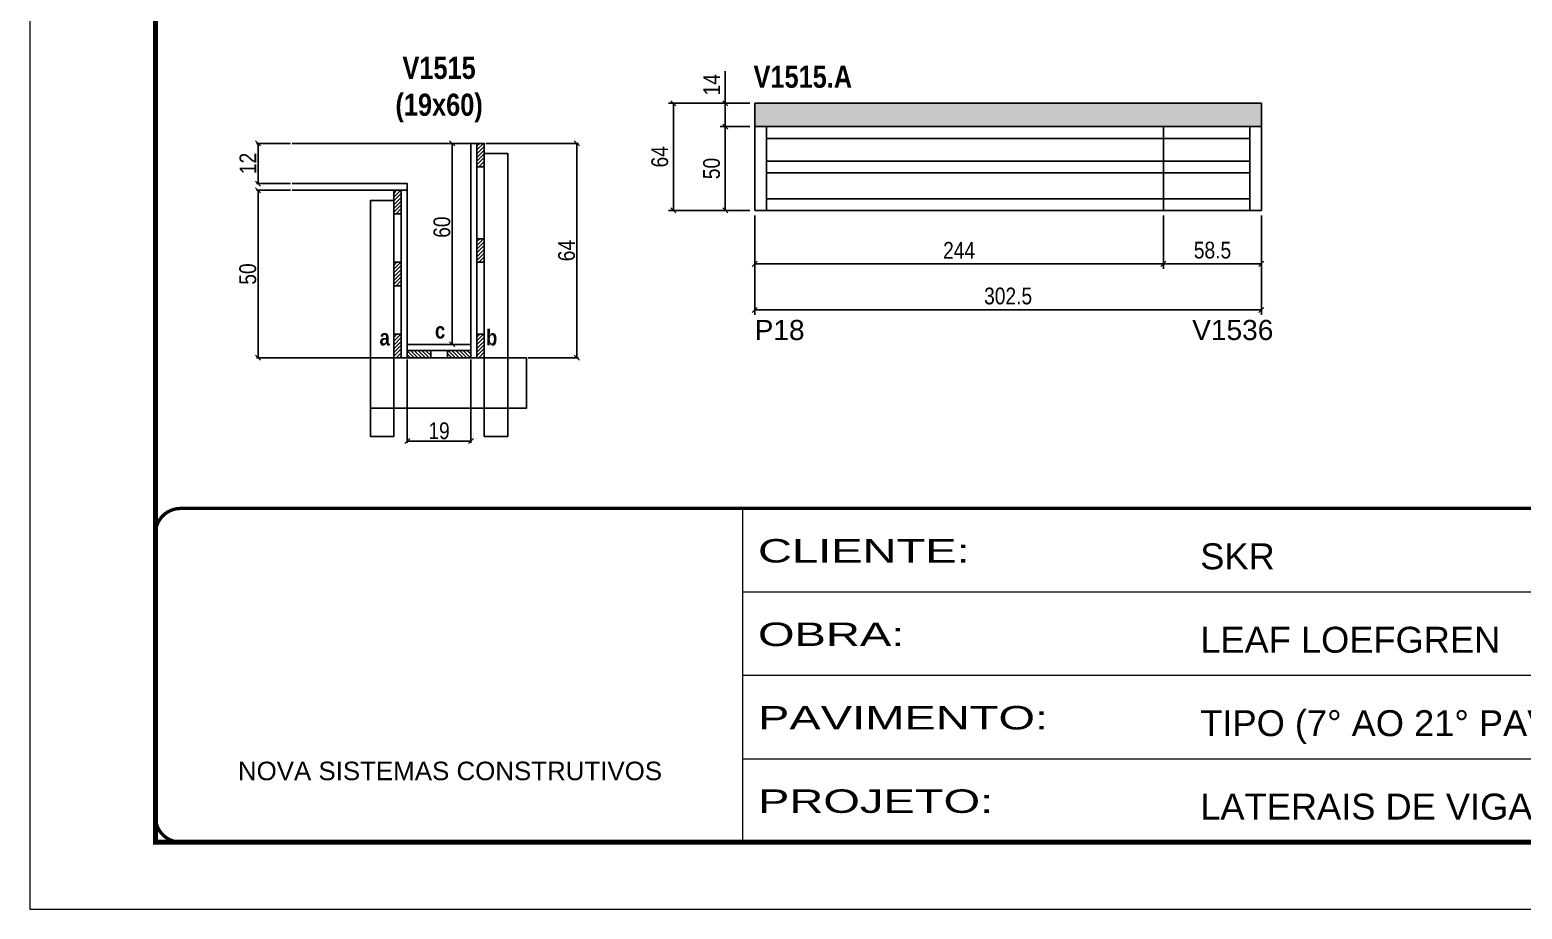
# Model space of a CAD drawing. Extents: x 3309 to 9563, y -2522 to 14608.
# Drawn here: x 8078 to 8969, y 12409 to 12934 of the extents above; entities that cross this region are included whole.
import ezdxf

# ---------------------------------------------------------------- set-up
doc = ezdxf.new("R2010")
doc.units = 0
doc.linetypes.add('CONTINUO', pattern=[0])
doc.linetypes.add('DASHED', pattern=[0.75, 0.5, -0.25])
for name, color, linetype in [('5', 5, 'Continuous'), ('COTA', 241, 'Continuous'), ('detalhes', 4, 'Continuous'), ('NOMENCLATURA', 7, 'Continuous'), ('Painéis', 200, 'Continuous'), ('SARR_2.2x7', 40, 'Continuous'), ('SARR_3.5x7', 81, 'Continuous')]:
    doc.layers.add(name, color=color, linetype=linetype)
for name, color, linetype, lineweight in [('CONCRETO', 251, 'Continuous', 25), ('Folhas', 255, 'Continuous', 9), ('SARRAFO DE PRESSAO', 251, 'DASHED', 9)]:
    doc.layers.add(name, color=color, linetype=linetype, lineweight=lineweight)
doc.styles.add('ARIAL', font='arial.ttf')
doc.styles.add('COTA TECNICA', font='techl___.ttf', dxfattribs={"height": 10})
doc.styles.add('COTA TECNICA 2X', font='techl___.ttf', dxfattribs={"height": 10})
doc.styles.get("Standard").update_dxf_attribs({"font": 'arial.ttf'})
doc.styles.add('TECNICA', font='techb___.ttf', dxfattribs={"height": 10})
doc.styles.add('Tecnologia', font='')
doc.styles.get('Tecnologia').set_extended_font_data('Forgotten Futurist')
doc.dimstyles.new('PAINEL', dxfattribs={"dimtxt": 10, "dimasz": 3, "dimexe": 3, "dimexo": 3, "dimgap": 3, "dimtad": 1, "dimdec": 1, "dimzin": 12, "dimdsep": 46, "dimtxsty": 'COTA TECNICA', "dimblk1": 'OBLIQUE', "dimblk2": 'OBLIQUE', "dimsah": 1, "dimcen": 0.9, "dimclrd": 4, "dimclre": 4, "dimclrt": 240, "dimadec": 1, "dimazin": 3, "dimtfac": 1, "dimtdec": 1, "dimtmove": 0, "dimatfit": 3, "dimfxl": 1, "dimtolj": 1, "dimtzin": 12, "dimarcsym": 0})
doc.dimstyles.new('SECAO', dxfattribs={"dimscale": 0.333333, "dimtxt": 5, "dimasz": 9, "dimexe": 3, "dimexo": 3, "dimgap": 3, "dimtad": 1, "dimdec": 1, "dimlfac": 0.5, "dimzin": 12, "dimdsep": 46, "dimtxsty": 'COTA TECNICA 2X', "dimblk1": 'OBLIQUE', "dimblk2": 'OBLIQUE', "dimsah": 1, "dimcen": 0.9, "dimclrd": 4, "dimclre": 4, "dimclrt": 240, "dimadec": 1, "dimazin": 3, "dimtfac": 1, "dimtdec": 1, "dimtmove": 0, "dimatfit": 3, "dimfxl": 1, "dimtolj": 1, "dimtzin": 12, "dimarcsym": 0})
pattern_1 = [(135, (41538.6903, -110773.6775), (-1.122532015, -1.122532015), [])]
pattern_2 = [(45, (-115217.018, -20483.0465), (-1.122532015, 1.122532015), [])]

# ---------------------------------------------------------------- blocks, each defined once
blk = doc.blocks.new('9999999999')
at = {"color": 30, "linetype": 'CONTINUO'}
for p, q in [((98564.56, 34230.21), (98564.56, 34429.45)), ((98564.56, 34379.64), (99583.98, 34379.64)), ((98564.56, 34329.83), (99487.98, 34329.83)), ((98564.56, 34280.02), (99487.98, 34280.02))]:
    blk.add_line(p, q, dxfattribs=at)
at = {"color": 30, "linetype": 'CONTINUO', "const_width": 2}
blk.add_lwpolyline([(99583.98, 34230.21), (99583.98, 34414.45, 0.414214), (99568.98, 34429.45), (98228.98, 34429.45, 0.414214), (98213.98, 34414.45), (98213.98, 34245.21, 0.414214), (98228.98, 34230.21), (99583.98, 34230.21)], format="xyb", dxfattribs=at)
at = {"layer": 'Folhas'}
blk.add_lwpolyline([(98138.98, 34190.21), (99623.98, 34190.21), (99623.98, 35240.21), (98138.98, 35240.21)], close=True, dxfattribs=at)
at = {"layer": 'Folhas', "color": 30, "const_width": 3}
blk.add_lwpolyline([(98213.98, 34230.21), (99583.98, 34230.21), (99583.98, 35200.21), (98213.98, 35200.21)], close=True, dxfattribs=at)
at = {"color": 7, "linetype": 'Continuous', "ltscale": 5, "style": 'ARIAL'}
for s, height, p in [('SKR', 15.483, (98837.68, 34393.13)), ('LEAF LOEFGREN', 15.4829, (98837.68, 34343.32)), ('TIPO (7° AO 21° PAVIMENTO)', 15.4829, (98837.68, 34293.51)), ('NOVA SISTEMAS CONSTRUTIVOS', 11.0592, (98263.19, 34267.21)), ('LATERAIS DE VIGAS', 15.4829, (98837.68, 34243.7))]:
    blk.add_text(s, height=height, dxfattribs=at).set_placement(p)
at = {"layer": 'Folhas', "color": 7, "style": 'Tecnologia', "width": 1.5}
for s, p in [('CLIENTE:', (98573.65, 34397.17)), ('OBRA:', (98573.65, 34347.31)), ('PAVIMENTO:', (98573.65, 34297.5)), ('PROJETO:', (98573.65, 34247.69))]:
    blk.add_text(s, height=14, dxfattribs=at).set_placement(p)
blk = doc.blocks.new('_Oblique')
at = {"color": 0, "linetype": 'ByBlock', "lineweight": -2}
blk.add_line((-0.5, -0.5), (0.5, 0.5), dxfattribs=at)
blk = doc.blocks.new('*D1874')
at = {"layer": 'COTA', "color": 4, "lineweight": -2, "transparency": 16777216}
for p, q in [((8303.15, 12737.49), (8303.15, 12687.74)), ((8341.15, 12737.49), (8341.15, 12687.74)), ((8341.15, 12688.74), (8303.15, 12688.74))]:
    blk.add_line(p, q, dxfattribs=at)
at = {"layer": 'Defpoints', "color": 0, "transparency": 16777216}
for p in [(8303.15, 12738.49), (8341.15, 12738.49), (8303.15, 12688.74)]:
    blk.add_point(p, dxfattribs=at)
at = {"layer": 'COTA', "color": 4, "lineweight": -2, "transparency": 16777216, "xscale": 3, "yscale": 3, "zscale": 3, "rotation": 180}
blk.add_blockref('_Oblique', (8303.15, 12688.74), dxfattribs=at)
at = {"layer": 'COTA', "color": 4, "lineweight": -2, "transparency": 16777216, "xscale": 3, "yscale": 3, "zscale": 3}
blk.add_blockref('_Oblique', (8341.15, 12688.74), dxfattribs=at)
at = {"layer": 'COTA', "color": 240, "transparency": 16777216, "insert": (8322.15, 12694.83), "char_height": 10, "attachment_point": 5, "style": 'COTA TECNICA 2X'}
blk.add_mtext('\\A1;19', dxfattribs=at)
blk = doc.blocks.new('*D1875')
at = {"layer": 'COTA', "color": 4, "lineweight": -2, "transparency": 16777216}
for p, q in [((8233.45, 12838.49), (8213.1, 12838.49)), ((8214.1, 12838.49), (8214.1, 12738.49)), ((8294.15, 12738.49), (8213.1, 12738.49))]:
    blk.add_line(p, q, dxfattribs=at)
at = {"layer": 'Defpoints', "color": 0, "transparency": 16777216}
for p in [(8234.45, 12838.49), (8214.1, 12738.49), (8295.15, 12738.49, 0)]:
    blk.add_point(p, dxfattribs=at)
at = {"layer": 'COTA', "color": 4, "lineweight": -2, "transparency": 16777216, "xscale": 3, "yscale": 3, "zscale": 3}
for p, rotation in [((8214.1, 12838.49), 90), ((8214.1, 12738.49), 270)]:
    blk.add_blockref('_Oblique', p, dxfattribs=dict(at, rotation=rotation))
at = {"layer": 'COTA', "color": 240, "transparency": 16777216, "insert": (8207.99, 12788.49), "char_height": 10, "attachment_point": 5, "rotation": 90, "style": 'COTA TECNICA 2X'}
blk.add_mtext('\\A1;50', dxfattribs=at)
blk = doc.blocks.new('*D1876')
at = {"layer": 'COTA', "color": 4, "lineweight": -2, "transparency": 16777216}
for p, q in [((8340.15, 12866.49), (8328.98, 12866.49)), ((8329.98, 12746.49), (8329.98, 12866.49)), ((8340.15, 12746.49), (8328.98, 12746.49))]:
    blk.add_line(p, q, dxfattribs=at)
at = {"layer": 'Defpoints', "color": 0, "transparency": 16777216}
for p in [(8329.98, 12866.49), (8341.15, 12866.49), (8341.15, 12746.49)]:
    blk.add_point(p, dxfattribs=at)
at = {"layer": 'COTA', "color": 4, "lineweight": -2, "transparency": 16777216, "xscale": 3, "yscale": 3, "zscale": 3}
for p, rotation in [((8329.98, 12866.49), 90), ((8329.98, 12746.49), 270)]:
    blk.add_blockref('_Oblique', p, dxfattribs=dict(at, rotation=rotation))
at = {"layer": 'COTA', "color": 240, "transparency": 16777216, "insert": (8323.87, 12816.49), "char_height": 10, "attachment_point": 5, "rotation": 90, "style": 'COTA TECNICA 2X'}
blk.add_mtext('\\A1;60', dxfattribs=at)
blk = doc.blocks.new('*D1877')
at = {"layer": 'COTA', "color": 4, "lineweight": -2, "transparency": 16777216}
for p, q in [((8233.45, 12866.49), (8213.1, 12866.49)), ((8214.1, 12842.49), (8214.1, 12866.49)), ((8233.45, 12842.49), (8213.1, 12842.49))]:
    blk.add_line(p, q, dxfattribs=at)
at = {"layer": 'Defpoints', "color": 0, "transparency": 16777216}
for p in [(8214.1, 12866.49), (8234.45, 12866.49), (8234.45, 12842.49)]:
    blk.add_point(p, dxfattribs=at)
at = {"layer": 'COTA', "color": 4, "lineweight": -2, "transparency": 16777216, "xscale": 3, "yscale": 3, "zscale": 3}
for p, rotation in [((8214.1, 12866.49), 90), ((8214.1, 12842.49), 270)]:
    blk.add_blockref('_Oblique', p, dxfattribs=dict(at, rotation=rotation))
at = {"layer": 'COTA', "color": 240, "transparency": 16777216, "insert": (8208.05, 12854.49), "char_height": 10, "attachment_point": 5, "rotation": 90, "style": 'COTA TECNICA 2X'}
blk.add_mtext('\\A1;12', dxfattribs=at)
blk = doc.blocks.new('*D1878')
at = {"layer": 'COTA', "color": 4, "lineweight": -2, "transparency": 16777216}
for p, q in [((8350.15, 12866.49), (8405.4, 12866.49)), ((8404.4, 12738.49), (8404.4, 12866.49)), ((8375.34, 12738.49), (8405.4, 12738.49))]:
    blk.add_line(p, q, dxfattribs=at)
at = {"layer": 'Defpoints', "color": 0, "transparency": 16777216}
for p in [(8349.15, 12866.49), (8404.4, 12866.49), (8374.34, 12738.49)]:
    blk.add_point(p, dxfattribs=at)
at = {"layer": 'COTA', "color": 4, "lineweight": -2, "transparency": 16777216, "xscale": 3, "yscale": 3, "zscale": 3}
for p, rotation in [((8404.4, 12866.49), 90), ((8404.4, 12738.49), 270)]:
    blk.add_blockref('_Oblique', p, dxfattribs=dict(at, rotation=rotation))
at = {"layer": 'COTA', "color": 240, "transparency": 16777216, "insert": (8398.3, 12802.49), "char_height": 10, "attachment_point": 5, "rotation": 90, "style": 'COTA TECNICA 2X'}
blk.add_mtext('\\A1;64', dxfattribs=at)
blk = doc.blocks.new('*D1879')
at = {"layer": 'COTA', "color": 4, "lineweight": -2, "transparency": 16777216}
for p, q in [((8510.61, 12823.48), (8510.61, 12764.1)), ((8813.11, 12823.48), (8813.11, 12764.1)), ((8510.61, 12767.1), (8813.11, 12767.1))]:
    blk.add_line(p, q, dxfattribs=at)
at = {"layer": 'Defpoints', "color": 0, "transparency": 16777216}
for p in [(8510.61, 12826.48), (8813.11, 12826.48), (8813.11, 12767.1)]:
    blk.add_point(p, dxfattribs=at)
at = {"layer": 'COTA', "color": 4, "lineweight": -2, "transparency": 16777216, "xscale": 3, "yscale": 3, "zscale": 3, "rotation": 180}
blk.add_blockref('_Oblique', (8510.61, 12767.1), dxfattribs=at)
at = {"layer": 'COTA', "color": 4, "lineweight": -2, "transparency": 16777216, "xscale": 3, "yscale": 3, "zscale": 3}
blk.add_blockref('_Oblique', (8813.11, 12767.1), dxfattribs=at)
at = {"layer": 'COTA', "color": 240, "transparency": 16777216, "insert": (8661.86, 12775.32), "char_height": 10, "attachment_point": 5, "style": 'COTA TECNICA'}
blk.add_mtext('\\A1;302.5', dxfattribs=at)
blk = doc.blocks.new('*D1880')
at = {"layer": 'COTA', "color": 4, "lineweight": -2, "transparency": 16777216}
for p, q in [((8510.61, 12823.48), (8510.61, 12791.58)), ((8754.61, 12823.48), (8754.61, 12791.58)), ((8510.61, 12794.58), (8754.61, 12794.58))]:
    blk.add_line(p, q, dxfattribs=at)
at = {"layer": 'Defpoints', "color": 0, "transparency": 16777216}
for p in [(8510.61, 12826.48), (8754.61, 12826.48), (8754.61, 12794.58)]:
    blk.add_point(p, dxfattribs=at)
at = {"layer": 'COTA', "color": 4, "lineweight": -2, "transparency": 16777216, "xscale": 3, "yscale": 3, "zscale": 3, "rotation": 180}
blk.add_blockref('_Oblique', (8510.61, 12794.58), dxfattribs=at)
at = {"layer": 'COTA', "color": 4, "lineweight": -2, "transparency": 16777216, "xscale": 3, "yscale": 3, "zscale": 3}
blk.add_blockref('_Oblique', (8754.61, 12794.58), dxfattribs=at)
at = {"layer": 'COTA', "color": 240, "transparency": 16777216, "insert": (8632.61, 12802.65), "char_height": 10, "attachment_point": 5, "style": 'COTA TECNICA'}
blk.add_mtext('\\A1;244', dxfattribs=at)
blk = doc.blocks.new('*D1881')
at = {"layer": 'COTA', "color": 4, "lineweight": -2, "transparency": 16777216}
for p, q in [((8754.61, 12823.48), (8754.61, 12791.58)), ((8813.11, 12823.48), (8813.11, 12791.58)), ((8754.61, 12794.58), (8813.11, 12794.58))]:
    blk.add_line(p, q, dxfattribs=at)
at = {"layer": 'Defpoints', "color": 0, "transparency": 16777216}
for p in [(8754.61, 12826.48), (8813.11, 12826.48), (8813.11, 12794.58)]:
    blk.add_point(p, dxfattribs=at)
at = {"layer": 'COTA', "color": 4, "lineweight": -2, "transparency": 16777216, "xscale": 3, "yscale": 3, "zscale": 3, "rotation": 180}
blk.add_blockref('_Oblique', (8754.61, 12794.58), dxfattribs=at)
at = {"layer": 'COTA', "color": 4, "lineweight": -2, "transparency": 16777216, "xscale": 3, "yscale": 3, "zscale": 3}
blk.add_blockref('_Oblique', (8813.11, 12794.58), dxfattribs=at)
at = {"layer": 'COTA', "color": 240, "transparency": 16777216, "insert": (8783.86, 12802.71), "char_height": 10, "attachment_point": 5, "style": 'COTA TECNICA'}
blk.add_mtext('\\A1;58.5', dxfattribs=at)
blk = doc.blocks.new('*D1885')
at = {"layer": 'COTA', "color": 4, "lineweight": -2, "transparency": 16777216}
for p, q in [((8507.61, 12876.48), (8489.97, 12876.48)), ((8492.97, 12876.48), (8492.97, 12826.48)), ((8507.61, 12826.48), (8489.97, 12826.48))]:
    blk.add_line(p, q, dxfattribs=at)
at = {"layer": 'Defpoints', "color": 0, "transparency": 16777216}
for p in [(8510.61, 12876.48, 0), (8492.97, 12826.48), (8510.61, 12826.48, 0)]:
    blk.add_point(p, dxfattribs=at)
at = {"layer": 'COTA', "color": 4, "lineweight": -2, "transparency": 16777216, "xscale": 3, "yscale": 3, "zscale": 3}
for p, rotation in [((8492.97, 12876.48), 90), ((8492.97, 12826.48), 270)]:
    blk.add_blockref('_Oblique', p, dxfattribs=dict(at, rotation=rotation))
at = {"layer": 'COTA', "color": 240, "transparency": 16777216, "insert": (8484.86, 12851.48), "char_height": 10, "attachment_point": 5, "rotation": 90, "style": 'COTA TECNICA'}
blk.add_mtext('\\A1;50', dxfattribs=at)
blk = doc.blocks.new('*D1886')
at = {"layer": 'COTA', "color": 4, "lineweight": -2, "transparency": 16777216}
for p, q in [((8492.97, 12890.48), (8492.97, 12909.6)), ((8507.61, 12890.48), (8489.97, 12890.48)), ((8492.97, 12876.48), (8492.97, 12890.48)), ((8507.61, 12876.48), (8489.97, 12876.48))]:
    blk.add_line(p, q, dxfattribs=at)
at = {"layer": 'Defpoints', "color": 0, "transparency": 16777216}
for p in [(8492.97, 12890.48), (8510.61, 12890.48, 0), (8510.61, 12876.48, 0)]:
    blk.add_point(p, dxfattribs=at)
at = {"layer": 'COTA', "color": 4, "lineweight": -2, "transparency": 16777216, "xscale": 3, "yscale": 3, "zscale": 3}
for p, rotation in [((8492.97, 12890.48), 90), ((8492.97, 12876.48), 270)]:
    blk.add_blockref('_Oblique', p, dxfattribs=dict(at, rotation=rotation))
at = {"layer": 'COTA', "color": 240, "transparency": 16777216, "insert": (8484.9, 12901.54), "char_height": 10, "attachment_point": 5, "rotation": 90, "style": 'COTA TECNICA'}
blk.add_mtext('\\A1;14', dxfattribs=at)
blk = doc.blocks.new('*D1887')
at = {"layer": 'COTA', "color": 4, "lineweight": -2, "transparency": 16777216}
for p, q in [((8507.61, 12890.48), (8459.06, 12890.48)), ((8462.06, 12826.48), (8462.06, 12890.48)), ((8507.61, 12826.48), (8459.06, 12826.48))]:
    blk.add_line(p, q, dxfattribs=at)
at = {"layer": 'Defpoints', "color": 0, "transparency": 16777216}
for p in [(8462.06, 12890.48), (8510.61, 12890.48, 0), (8510.61, 12826.48, 0)]:
    blk.add_point(p, dxfattribs=at)
at = {"layer": 'COTA', "color": 4, "lineweight": -2, "transparency": 16777216, "xscale": 3, "yscale": 3, "zscale": 3}
for p, rotation in [((8462.06, 12890.48), 90), ((8462.06, 12826.48), 270)]:
    blk.add_blockref('_Oblique', p, dxfattribs=dict(at, rotation=rotation))
at = {"layer": 'COTA', "color": 240, "transparency": 16777216, "insert": (8453.96, 12858.48), "char_height": 10, "attachment_point": 5, "rotation": 90, "style": 'COTA TECNICA'}
blk.add_mtext('\\A1;64', dxfattribs=at)

msp = doc.modelspace()

# ---------------------------------------------------------------- hatches: boundary and pattern name
at = {"layer": 'COTA'}
h = msp.add_hatch(dxfattribs=at)
h.set_pattern_fill('AR-CONC', color=256, scale=0.03)
h.paths.add_polyline_path([(8510.61, 12890.48), (8510.61, 12876.48), (8813.11, 12876.48), (8813.11, 12890.48)])
at = {"layer": 'SARR_2.2x7'}
h = msp.add_hatch(dxfattribs=at)
h.set_pattern_fill('ANSI31', color=256, scale=0.5)
h.set_pattern_definition([(45, (-115217.018, -20369.0465), (-1.122532015, 1.122532015), [])])
h.paths.add_polyline_path([(8349.15, 12852.49), (8344.75, 12852.49), (8344.75, 12866.49), (8349.15, 12866.49)])
h = msp.add_hatch(dxfattribs=at)
h.set_pattern_fill('ANSI31', color=256, scale=0.5)
h.set_pattern_definition([(45, (-115217.018, -20397.0465), (-1.122532015, 1.122532015), [])])
h.paths.add_polyline_path([(8295.15, 12824.49), (8299.55, 12824.49), (8299.55, 12838.49), (8295.15, 12838.49)])
h = msp.add_hatch(dxfattribs=at)
h.set_pattern_fill('ANSI31', color=256, scale=0.5)
h.set_pattern_definition([(45, (-115217.018, -20426.0465), (-1.122532015, 1.122532015), [])])
h.paths.add_polyline_path([(8349.15, 12795.49), (8344.75, 12795.49), (8344.75, 12809.49), (8349.15, 12809.49)])
h = msp.add_hatch(dxfattribs=at)
h.set_pattern_fill('ANSI31', color=256, scale=0.5)
h.set_pattern_definition([(45, (-115217.018, -20440.0465), (-1.122532015, 1.122532015), [])])
h.paths.add_polyline_path([(8295.15, 12781.49), (8299.55, 12781.49), (8299.55, 12795.49), (8295.15, 12795.49)])
h = msp.add_hatch(dxfattribs=at)
h.set_pattern_fill('ANSI31', color=256, scale=0.5)
h.set_pattern_definition(pattern_2)
h.paths.add_polyline_path([(8295.15, 12738.49), (8299.55, 12738.49), (8299.55, 12752.49), (8295.15, 12752.49)])
h = msp.add_hatch(dxfattribs=at)
h.set_pattern_fill('ANSI31', color=256, scale=0.5)
h.set_pattern_definition(pattern_2)
h.paths.add_polyline_path([(8349.15, 12738.49), (8344.75, 12738.49), (8344.75, 12752.49), (8349.15, 12752.49)])
h = msp.add_hatch(dxfattribs=at)
h.set_pattern_fill('ANSI31', color=256, scale=0.5, angle=90)
h.set_pattern_definition(pattern_1)
h.paths.add_polyline_path([(8317.15, 12738.49), (8317.15, 12742.89), (8303.15, 12742.89), (8303.15, 12738.49)])
h = msp.add_hatch(dxfattribs=at)
h.set_pattern_fill('ANSI31', color=256, scale=0.5, angle=90)
h.set_pattern_definition(pattern_1)
h.paths.add_polyline_path([(8327.15, 12742.89), (8327.15, 12738.49), (8341.15, 12738.49), (8341.15, 12742.89)])

# ---------------------------------------------------------------- linework, layer by layer
at = {"layer": 'CONCRETO', "linetype": 'Continuous'}
msp.add_line((8349.15, 12866.49), (8234.45, 12866.49), dxfattribs=at)
at = {"layer": 'COTA'}
for p, q in [((8510.61, 12876.48, 0), (8510.61, 12890.48, 0)), ((8510.61, 12890.48, 0), (8813.11, 12890.48, 0)), ((8813.11, 12890.48, 0), (8813.11, 12876.48, 0))]:
    msp.add_line(p, q, dxfattribs=at)
at = {"layer": 'Painéis', "linetype": 'ByBlock'}
for p, q in [((8813.11, 12876.48, 0), (8510.61, 12876.48, 0)), ((8510.61, 12876.48, 0), (8510.61, 12826.48, 0)), ((8754.61, 12876.48, 0), (8754.61, 12826.48, 0)), ((8813.11, 12826.48, 0), (8813.11, 12876.48, 0)), ((8510.61, 12826.48, 0), (8813.11, 12826.48, 0))]:
    msp.add_line(p, q, dxfattribs=at)
at = {"layer": 'Painéis', "linetype": 'Continuous'}
for points in [[(8344.75, 12738.49), (8344.75, 12866.49), (8341.15, 12866.49), (8341.15, 12738.49)], [(8299.55, 12738.49), (8299.55, 12838.49), (8303.15, 12838.49), (8303.15, 12738.49)], [(8341.15, 12746.49), (8303.15, 12746.49), (8303.15, 12742.89), (8341.15, 12742.89)]]:
    msp.add_lwpolyline(points, close=True, dxfattribs=at)
at = {"layer": 'Painéis', "linetype": 'Continuous', "elevation": 0}
msp.add_lwpolyline([(8234.45, 12838.49), (8303.15, 12838.49), (8303.15, 12842.49), (8234.45, 12842.49)], dxfattribs=at)
at = {"layer": 'SARR_2.2x7', "linetype": 'Continuous'}
for p, q in [((8517.61, 12826.48, 0), (8517.61, 12876.48, 0)), ((8806.11, 12826.48, 0), (8806.11, 12876.48, 0)), ((8517.61, 12869.48, 0), (8754.61, 12869.48, 0)), ((8754.61, 12869.48, 0), (8806.11, 12869.48, 0)), ((8517.61, 12855.92, 0), (8754.61, 12855.92, 0)), ((8754.61, 12855.92, 0), (8806.11, 12855.92, 0)), ((8517.61, 12848.92, 0), (8754.61, 12848.92, 0)), ((8754.61, 12848.92, 0), (8806.11, 12848.92, 0)), ((8517.61, 12833.48, 0), (8754.61, 12833.48, 0)), ((8754.61, 12833.48, 0), (8806.11, 12833.48, 0))]:
    msp.add_line(p, q, dxfattribs=at)
at = {"layer": 'SARR_2.2x7'}
for points in [[(8344.75, 12866.49), (8344.75, 12852.49), (8349.15, 12852.49), (8349.15, 12866.49)], [(8299.55, 12838.49), (8299.55, 12824.49), (8295.15, 12824.49), (8295.15, 12838.49)], [(8344.75, 12809.49), (8344.75, 12795.49), (8349.15, 12795.49), (8349.15, 12809.49)], [(8299.55, 12795.49), (8299.55, 12781.49), (8295.15, 12781.49), (8295.15, 12795.49)], [(8299.55, 12752.49), (8299.55, 12738.49), (8295.15, 12738.49), (8295.15, 12752.49)], [(8344.75, 12752.49), (8344.75, 12738.49), (8349.15, 12738.49), (8349.15, 12752.49)], [(8303.15, 12742.89), (8317.15, 12742.89), (8317.15, 12738.49), (8303.15, 12738.49)], [(8341.15, 12742.89), (8327.15, 12742.89), (8327.15, 12738.49), (8341.15, 12738.49)]]:
    msp.add_lwpolyline(points, close=True, dxfattribs=at)
at = {"layer": 'SARR_3.5x7'}
for points in [[(8349.15, 12860.49), (8363.15, 12860.49), (8363.15, 12691.51), (8349.15, 12691.51)], [(8295.15, 12832.49), (8281.15, 12832.49), (8281.15, 12691.51), (8295.15, 12691.51)], [(8281.15, 12738.49), (8374.34, 12738.49), (8374.34, 12708.4), (8281.15, 12708.4)]]:
    msp.add_lwpolyline(points, close=True, dxfattribs=at)

# ---------------------------------------------------------------- block references
at = {"layer": 'SARRAFO DE PRESSAO', "color": 6, "linetype": 'ByBlock'}
msp.add_blockref('9999999999', (-90061.11, -21780.92), dxfattribs=at)

# ---------------------------------------------------------------- texts
at = {"layer": '5', "linetype": 'Continuous'}
for s, p in [('P18', (8510.54, 12749.09, 0)), ('V1536', (8771.74, 12749.09, 0))]:
    msp.add_text(s, height=12, rotation=359.99996, dxfattribs=at).set_placement(p)
at = {"layer": 'detalhes', "style": 'TECNICA'}
for s, p in [('c', (8319.7, 12749.96)), ('a', (8286.63, 12745.85)), ('b', (8350.19, 12745.84))]:
    msp.add_text(s, height=9.6, dxfattribs=at).set_placement(p)
at = {"layer": 'NOMENCLATURA', "style": 'TECNICA'}
msp.add_text('V1515.A', height=13.2, dxfattribs=at).set_placement((8509.89, 12899.67, 0))
at = {"layer": 'NOMENCLATURA', "insert": (8322.18, 12918.19), "char_height": 13.2, "attachment_point": 2, "style": 'TECNICA'}
msp.add_mtext_dynamic_manual_height_columns('V1515\\P(19x60)', width=300.2766, gutter_width=1, heights=[0], dxfattribs=at)

# ---------------------------------------------------------------- dimensions: what is measured, and where the dimension line sits
at = {"layer": 'COTA'}
for base, p1, p2, angle, dimstyle, picture, middle in [((8492.97, 12890.48), (8510.61, 12876.48, 0), (8510.61, 12890.48, 0), 90, 'PAINEL', '*D1886', (8484.9, 12901.54)), ((8462.06, 12890.48), (8510.61, 12826.48, 0), (8510.61, 12890.48, 0), 90, 'PAINEL', '*D1887', (8453.96, 12858.48)), ((8492.97, 12826.48), (8510.61, 12876.48, 0), (8510.61, 12826.48, 0), 90, 'PAINEL', '*D1885', (8484.86, 12851.48)), ((8214.1, 12866.49), (8234.45, 12842.49), (8234.45, 12866.49), 90, 'SECAO', '*D1877', (8208.05, 12854.49)), ((8404.4, 12866.49), (8374.34, 12738.49), (8349.15, 12866.49), 90, 'SECAO', '*D1878', (8398.3, 12802.49)), ((8214.1, 12738.49, 0), (8234.45, 12838.49), (8295.15, 12738.49), 90, 'SECAO', '*D1875', (8207.99, 12788.49, 0)), ((8813.11, 12767.1, 0), (8510.61, 12826.48, 0), (8813.11, 12826.48, 0), 180, 'PAINEL', '*D1879', (8661.86, 12775.32, 0))]:
    dim = msp.add_linear_dim(base=base, p1=p1, p2=p2, angle=angle, dimstyle=dimstyle, dxfattribs=at)
    dim.commit()
    dim.dimension.update_dxf_attribs({"geometry": picture, "text_midpoint": middle})
for base, p1, p2, angle, picture, middle in [((8329.98, 12866.49), (8341.15, 12746.49), (8341.15, 12866.49), 90, '*D1876', (8329.98, 12816.49)), ((8303.15, 12688.74), (8341.15, 12738.49), (8303.15, 12738.49), 180, '*D1874', (8322.15, 12688.74))]:
    dim = msp.add_linear_dim(base=base, p1=p1, p2=p2, angle=angle, dimstyle='SECAO', dxfattribs=at)
    dim.commit()
    dim.dimension.update_dxf_attribs({"geometry": picture, "text_midpoint": middle, "dimtype": 160})
dim = msp.add_linear_dim(base=(8754.61, 12794.58, 0), p1=(8510.61, 12826.48, 0), p2=(8754.61, 12826.48, 0), dimstyle='PAINEL', dxfattribs=at)
dim.commit()
dim.dimension.update_dxf_attribs({"geometry": '*D1880', "text_midpoint": (8632.61, 12802.65, 0)})
dim = msp.add_linear_dim(base=(8813.11, 12794.58, 0), p1=(8754.61, 12826.48, 0), p2=(8813.11, 12826.48, 0), dimstyle='PAINEL', override={"dimtmove": 1}, dxfattribs=at)
dim.commit()
dim.dimension.update_dxf_attribs({"geometry": '*D1881', "text_midpoint": (8783.86, 12802.71, 0)})

doc.saveas('drawing.dxf')
